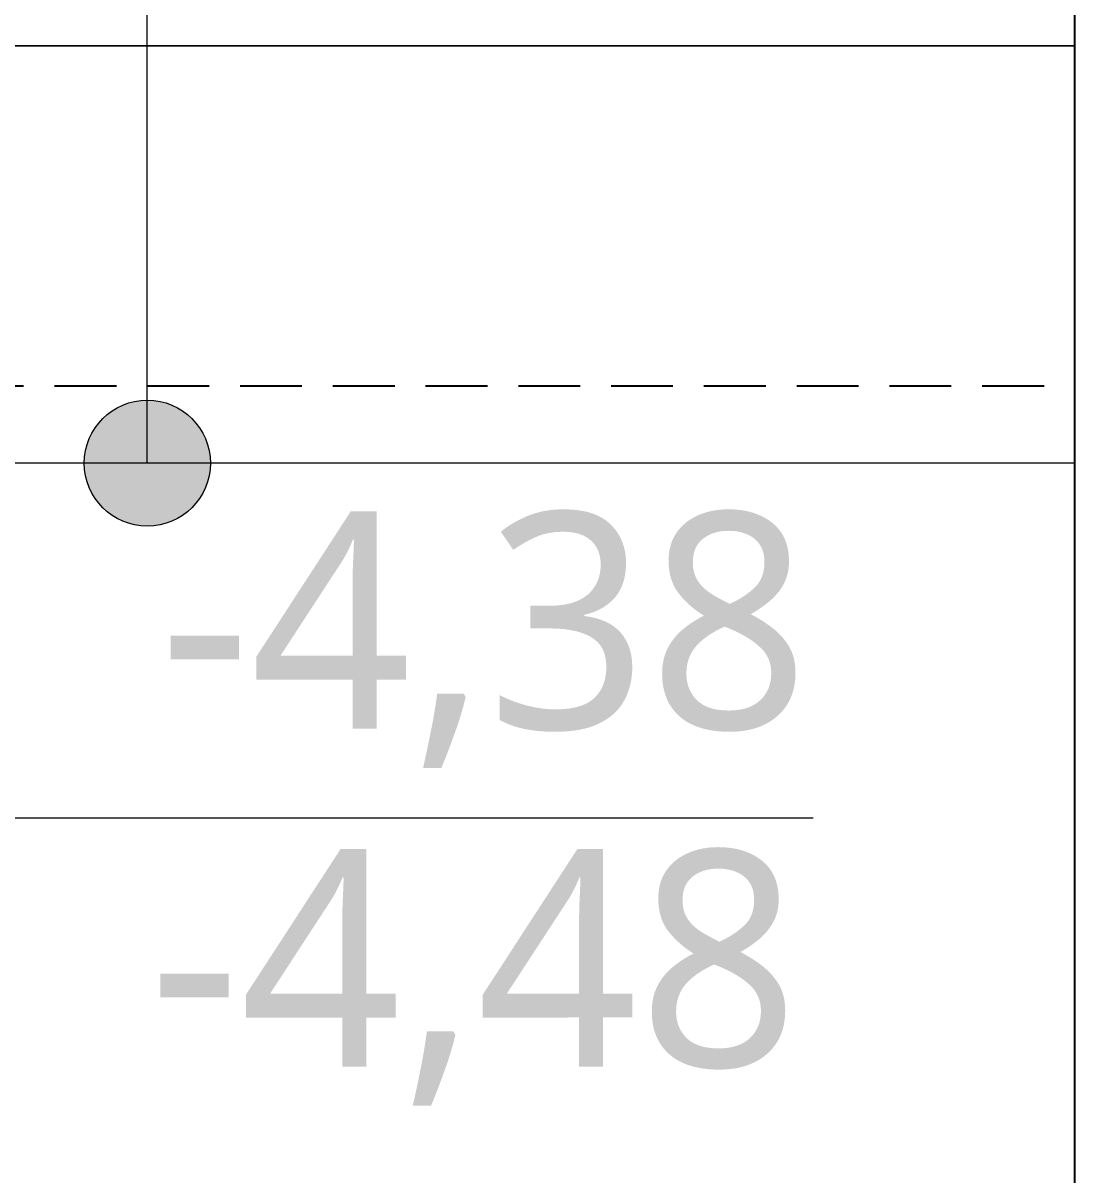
# Model space of a CAD drawing. Header units: millimetres. Extents: x 809 to 8159, y 33 to 4533.
# Drawn here: x 2403.8 to 2471.8, y 2661.3 to 2735.8 of the extents above; entities that cross this region are included whole.
import ezdxf

# ---------------------------------------------------------------- set-up
doc = ezdxf.new("R2010")
doc.units = ezdxf.units.MM
for name, pattern in [('DASHED', [19.05, 12.7, -6.35]), ('HIDDEN', [0.375, 0.25, -0.125]), ('{ Wide Dash }', [12, 4, -2, 4, -2])]:
    doc.linetypes.add(name, pattern=pattern)
for name, color, linetype, lineweight in [('B.A.TARAMA', 124, 'DASHED', 15), ('BETONARME', 3, 'Continuous', 25), ('cevre kotlar', 6, 'Continuous', 0), ('MERDIVEN', 4, 'Continuous', 0), ('TEZGAH', 7, 'Continuous', 0)]:
    doc.layers.add(name, color=color, linetype=linetype, lineweight=lineweight)
doc.styles.get("Standard").update_dxf_attribs({"font": 'arial.ttf'})

# ---------------------------------------------------------------- blocks, each defined once
blk = doc.blocks.new('rhtrtrthrthrth')
at = {"layer": 'BETONARME', "elevation": 0}
blk.add_lwpolyline([(34427.556, -20520.926), (34457.556, -20520.926), (34457.556, -21060.926), (34427.556, -21060.926)], close=True, dxfattribs=at)
blk = doc.blocks.new('trthrttrtrthrth')
at = {"layer": 'B.A.TARAMA'}
blk.add_blockref('rhtrtrthrthrth', (0, 5000), dxfattribs=at)
blk = doc.blocks.new('TRHRTRHRTHRTHRTH')
at = {"layer": 'BETONARME', "linetype": '{ Wide Dash }'}
blk.add_line((21957.785, -5878.924), (22077.785, -5878.924), dxfattribs=at)
blk = doc.blocks.new('K_K')
at = {"layer": 'cevre kotlar', "color": 2, "lineweight": 0}
blk.add_line((-0.0088, 0.0012), (0.7284, 0.0012), dxfattribs=at)

msp = doc.modelspace()

# ---------------------------------------------------------------- hatches: boundary and pattern name
at = {"layer": 'MERDIVEN'}
h = msp.add_hatch(color=256, dxfattribs=at)
h.dxf.hatch_style = 1
edge = h.paths.add_edge_path()
edge.add_arc((2411.829, 2707.35), 4.075, 0, 360)

# ---------------------------------------------------------------- linework, layer by layer
at = {"layer": 'cevre kotlar'}
msp.add_line((2407.328, 2684.412), (2454.897, 2684.412), dxfattribs=at)
at = {"layer": 'MERDIVEN'}
msp.add_line((2411.829, 2707.35), (2411.829, 2923.35), dxfattribs=at)
at = {"layer": 'MERDIVEN', "elevation": 0}
for points in [[(2351.829, 2761.35), (2471.829, 2761.35), (2471.829, 2734.35), (2351.829, 2734.35)], [(2351.829, 2734.35), (2471.829, 2734.35), (2471.829, 2707.35), (2351.829, 2707.35)]]:
    msp.add_lwpolyline(points, close=True, dxfattribs=at)
at = {"layer": 'MERDIVEN'}
msp.add_circle((2411.829, 2707.35), 4.075, dxfattribs=at)

# ---------------------------------------------------------------- block references
at = {"layer": 'BETONARME'}
msp.add_blockref('TRHRTRHRTHRTHRTH', (-19605.956, 8591.274), dxfattribs=at)
at = {"layer": 'cevre kotlar', "xscale": 24.49999999999999, "yscale": 24.49999999999999, "zscale": 24.49999999999999, "rotation": 0.009778997462988104}
msp.add_blockref('K_K', (2390.491, 2684.38), dxfattribs=at)
at = {"layer": 'TEZGAH', "color": 0, "linetype": 'HIDDEN', "lineweight": -2, "ltscale": 35}
msp.add_blockref('trthrttrtrthrth', (-31955.727, 18591.274), dxfattribs=at)

# ---------------------------------------------------------------- texts
at = {"layer": 'cevre kotlar', "char_height": 14, "attachment_point": 1, "rotation": 0.00978}
for s, insert in [('{\\fTrebuchet MS|b0|i0|c162|p34;-4,38}', (2412.613, 2704.162)), ('{\\fTrebuchet MS|b0|i0|c162|p34;-4,48}', (2411.946, 2682.306))]:
    msp.add_mtext_dynamic_manual_height_columns(s, width=411.22841, gutter_width=1, heights=[0], dxfattribs=dict(at, insert=insert))

doc.saveas('drawing.dxf')
